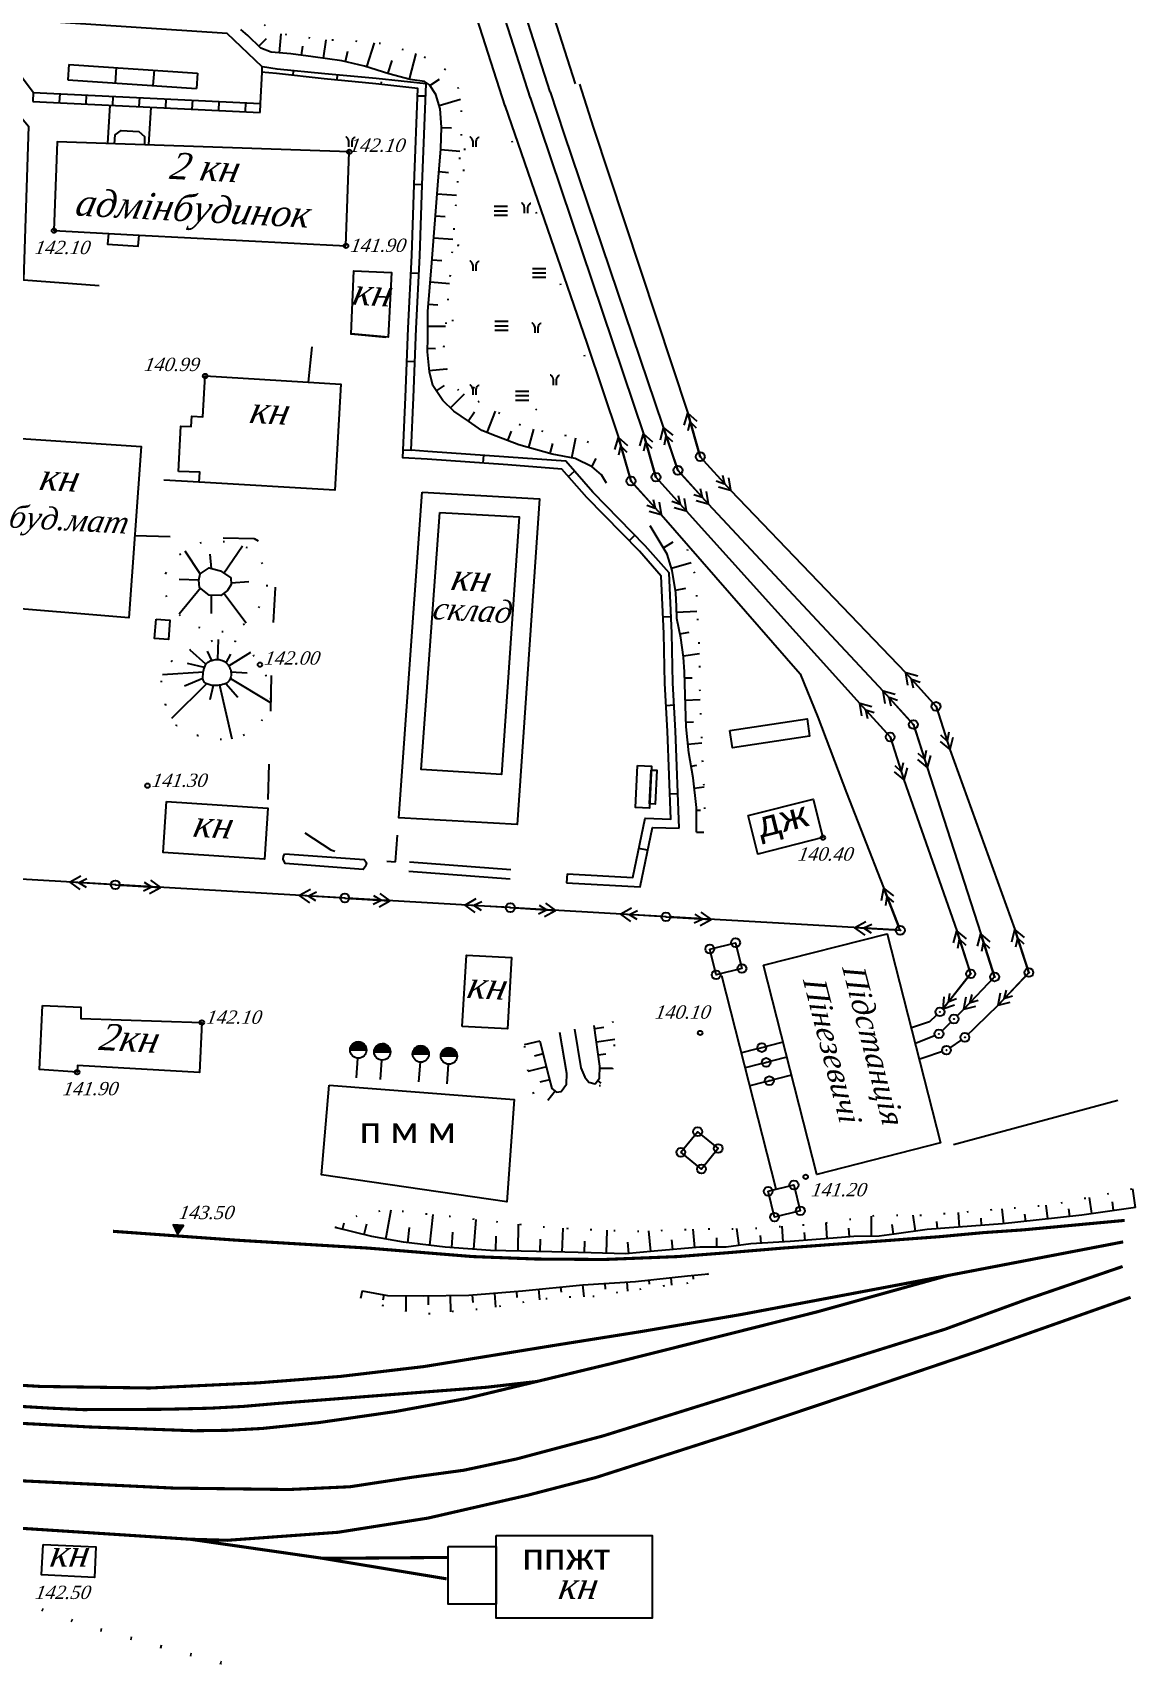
# Model space of a CAD drawing. Header units: millimetres. Extents: x 1400 to 7029, y -1119 to 1612.
# Drawn here: x 3391.1 to 3465.8, y 1225.9 to 1335.9 of the extents above; entities that cross this region are included whole.
import ezdxf

# ---------------------------------------------------------------- set-up
doc = ezdxf.new("R2010")
doc.units = ezdxf.units.MM
doc.set_wipeout_variables(frame=1)
for name, pattern in [('ACAD_ISO03W100', [30, 12, -18]), ('ADOT', [10, 0, -10]), ('KONTUR', [1.5, 0, -1.5])]:
    doc.linetypes.add(name, pattern=pattern)
doc.layers.add('01_Завод', color=7, linetype='Continuous')
doc.layers.add('01_Північ', color=7, linetype='Continuous')
doc.styles.add('Legend', font='calibri.ttf')
doc.styles.add('universw', font='timesi.ttf', dxfattribs={"oblique": 10})

# ---------------------------------------------------------------- blocks, each defined once
blk = doc.blocks.new('108')
at = {"color": 0, "linetype": 'Continuous', "lineweight": 0}
blk.add_wipeout([(0.51, -0.12), (0.52, -0.06), (0.52, -0.01), (0.52, 0.05), (0.51, 0.1), (0.5, 0.15), (0.48, 0.2), (0.45, 0.25), (0.42, 0.3), (0.39, 0.34), (0.35, 0.38), (0.31, 0.42), (0.26, 0.45), (0.22, 0.47), (0.17, 0.49), (0.11, 0.51), (0.06, 0.52), (0.01, 0.52), (-0.05, 0.52), (-0.1, 0.51), (-0.15, 0.5), (-0.21, 0.48), (-0.25, 0.45), (-0.3, 0.42), (-0.34, 0.39), (-0.38, 0.35), (-0.42, 0.31), (-0.45, 0.26), (-0.47, 0.22), (-0.49, 0.17), (-0.51, 0.11), (-0.52, 0.06), (-0.52, 0.01), (-0.52, -0.05), (-0.51, -0.1), (-0.5, -0.15), (-0.48, -0.21), (-0.45, -0.25), (-0.42, -0.3), (-0.39, -0.34), (-0.35, -0.38), (-0.31, -0.42), (-0.27, -0.45), (-0.22, -0.47), (-0.17, -0.49), (-0.12, -0.51), (-0.06, -0.52), (-0.01, -0.52), (0.05, -0.52), (0.1, -0.51), (0.15, -0.5), (0.2, -0.48), (0.25, -0.45), (0.3, -0.42), (0.34, -0.39), (0.38, -0.35), (0.42, -0.31), (0.45, -0.27), (0.47, -0.22), (0.49, -0.17)], dxfattribs=at)
at = {"linetype": 'Continuous'}
h = blk.add_hatch(color=0, dxfattribs=at)
edge = h.paths.add_edge_path()
edge.add_arc((0, 0), 0.0196, 0, 360)
at = {"color": 0, "linetype": 'Continuous'}
for radius in [0.5, 0.0196]:
    blk.add_circle((0, 0), radius, dxfattribs=at)
blk = doc.blocks.new('115_3')
at = {"color": 0, "linetype": 'Continuous'}
for p, q in [((0, 0), (5.1, 0)), ((3.22, 0.49), (4.1, 0)), ((3.22, -0.49), (4.1, 0)), ((3.91, 0.76), (5.1, 0)), ((3.91, -0.76), (5.1, 0))]:
    blk.add_line(p, q, dxfattribs=at)
blk = doc.blocks.new('403')
at = {"color": 0, "linetype": 'Continuous'}
for p, q in [((-0.45, 1.11), (-0.52, 1.11)), ((-0.38, 1.02), (-0.45, 1.11)), ((-0.31, 0.94), (-0.38, 1.02)), ((-0.21, 0.81), (-0.31, 0.94)), ((-0.17, 0.59), (-0.21, 0.81)), ((-0.17, 0), (-0.17, 0.59)), ((0.17, 0.59), (0.21, 0.81)), ((0.17, 0), (0.17, 0.59)), ((0.21, 0.81), (0.31, 0.94)), ((0.31, 0.94), (0.38, 1.02)), ((0.38, 1.02), (0.45, 1.11)), ((0.45, 1.11), (0.52, 1.11))]:
    blk.add_line(p, q, dxfattribs=at)

msp = doc.modelspace()

# ---------------------------------------------------------------- hatches: boundary and pattern name
at = {"layer": '01_Завод', "linetype": 'Continuous'}
h = msp.add_hatch(color=250, dxfattribs=at)
h.dxf.hatch_style = 1
h.set_gradient(color1=(51, 51, 51), color2=(51, 51, 51), tint=1)
edge = h.paths.add_edge_path()
edge.add_line((3412.5887, 1266.9298), (3413.687, 1266.9413))
edge.add_arc((3413.1378, 1266.9373), 0.5492, 0.420287, 180.785195)
h = msp.add_hatch(color=250, dxfattribs=at)
h.dxf.hatch_style = 1
h.set_gradient(color1=(51, 51, 51), color2=(51, 51, 51), tint=1)
edge = h.paths.add_edge_path()
edge.add_line((3414.2089, 1266.8077), (3415.3072, 1266.8192))
edge.add_arc((3414.758, 1266.8152), 0.5492, 0.420287, 180.785195)
h = msp.add_hatch(color=250, dxfattribs=at)
h.dxf.hatch_style = 1
h.set_gradient(color1=(51, 51, 51), color2=(51, 51, 51), tint=1)
edge = h.paths.add_edge_path()
edge.add_line((3416.8201, 1266.6627), (3417.9184, 1266.6742))
edge.add_arc((3417.3692, 1266.6702), 0.5492, 0.420287, 180.785195)
h = msp.add_hatch(color=250, dxfattribs=at)
h.dxf.hatch_style = 1
h.set_gradient(color1=(51, 51, 51), color2=(51, 51, 51), tint=1)
edge = h.paths.add_edge_path()
edge.add_line((3418.7267, 1266.5281), (3419.8249, 1266.5396))
edge.add_arc((3419.2758, 1266.5356), 0.5492, 0.420287, 180.785195)
h = msp.add_hatch(color=250, dxfattribs=at)
h.dxf.hatch_style = 1
h.set_gradient(color1=(51, 51, 51), color2=(51, 51, 51), tint=1, name='INVCURVED')
h.paths.add_polyline_path([(3400.8994, 1254.4543), (3401.2896, 1255.0386), (3400.5884, 1255.0844)])

# ---------------------------------------------------------------- linework, layer by layer
at = {"layer": '01_Завод', "color": 250, "linetype": 'Continuous'}
for p, q in [((3406.4108, 1334.9345), (3406.9162, 1335.4575)), ((3407.8068, 1334.4913), (3407.9111, 1335.7809)), ((3409.2975, 1334.33), (3409.3825, 1334.9496)), ((3410.7836, 1334.1262), (3410.9542, 1335.3698)), ((3413.7189, 1333.5299), (3414.2404, 1335.1731)), ((3412.2648, 1333.8969), (3412.4396, 1334.6108)), ((3415.1487, 1333.0762), (3415.4304, 1333.964)), ((3416.601, 1332.7015), (3417.0482, 1334.449)), ((3408.7218, 1332.9598), (3408.7554, 1333.2792)), ((3411.7057, 1332.6497), (3411.7397, 1332.9876)), ((3417.9956, 1332.269), (3418.6451, 1332.7059)), ((3391.116, 1331.8002), (3391.087, 1331.2009)), ((3392.9139, 1331.7132), (3392.8849, 1331.1139)), ((3394.7118, 1331.6262), (3394.6828, 1331.0269)), ((3396.5097, 1331.5392), (3396.4807, 1330.9399)), ((3414.6904, 1332.3469), (3414.7099, 1332.5302)), ((3417.1604, 1331.5848), (3417.7001, 1331.5644)), ((3398.3076, 1331.4522), (3398.2786, 1330.8529)), ((3400.1055, 1331.3652), (3400.0765, 1330.7659)), ((3401.9034, 1331.2782), (3401.8744, 1330.6789)), ((3403.7013, 1331.1912), (3403.6723, 1330.5919)), ((3405.4991, 1331.1042), (3405.4701, 1330.5049)), ((3418.616, 1330.923), (3420.0602, 1331.3422)), ((3418.7853, 1329.437), (3419.4479, 1329.4099)), ((3418.7222, 1327.9383), (3420.0276, 1327.8367)), ((3418.6057, 1326.4429), (3419.2553, 1326.3923)), ((3416.9339, 1325.5891), (3417.4735, 1325.5687)), ((3418.4892, 1324.9474), (3419.7856, 1324.8464)), ((3418.3728, 1323.4519), (3419.0211, 1323.4014)), ((3418.2563, 1321.9564), (3419.5531, 1321.8554)), ((3416.7114, 1319.5933), (3417.2508, 1319.5665)), ((3418.1398, 1320.461), (3418.7883, 1320.4105)), ((3418.0193, 1318.9658), (3419.3061, 1318.8616)), ((3417.8982, 1317.4707), (3418.5344, 1317.4192)), ((3417.8497, 1315.9724), (3419.043, 1315.9633)), ((3417.8382, 1314.4724), (3418.3726, 1314.4684)), ((3416.432, 1313.5999), (3416.9715, 1313.5776)), ((3417.9479, 1312.9774), (3419.1161, 1313.0807)), ((3418.4321, 1311.5807), (3418.9845, 1311.9545)), ((3419.3832, 1310.4302), (3420.3293, 1311.3898)), ((3420.5869, 1309.5421), (3421.0081, 1310.1615)), ((3421.8666, 1308.7728), (3422.442, 1310.2204)), ((3423.2643, 1308.2284), (3423.5073, 1308.8624)), ((3424.6848, 1307.7513), (3425.0347, 1308.9848)), ((3416.1846, 1307.605), (3416.7241, 1307.5827)), ((3426.1279, 1307.3419), (3426.3208, 1308.0221)), ((3427.5971, 1307.0418), (3427.8644, 1308.4052)), ((3421.6076, 1306.6865), (3421.6452, 1307.2252)), ((3428.9661, 1306.4444), (3429.2426, 1307.0162)), ((3427.3674, 1305.7955), (3427.773, 1306.152)), ((3402.431, 1299.1979), (3401.4128, 1300.7379)), ((3404.0335, 1299.2402), (3405.2948, 1301.0828)), ((3431.4829, 1301.4319), (3431.8696, 1301.8088)), ((3433.8016, 1300.9579), (3434.4708, 1301.3574)), ((3403.2034, 1299.5593), (3403.1097, 1300.5282)), ((3434.3438, 1299.57), (3435.6792, 1299.9717)), ((3402.3273, 1298.7742), (3401.0056, 1298.8001)), ((3404.5222, 1298.5844), (3405.7265, 1298.6828)), ((3402.4542, 1298.217), (3400.9964, 1296.4512)), ((3403.1822, 1297.7366), (3403.1676, 1296.5097)), ((3404.0309, 1297.883), (3405.5397, 1295.8699)), ((3434.6143, 1298.0958), (3435.3218, 1298.2156)), ((3434.7023, 1296.5997), (3436.0804, 1296.6588)), ((3433.7831, 1296.2753), (3434.3226, 1296.3003)), ((3434.9288, 1295.1206), (3435.5414, 1295.2433)), ((3403.6146, 1293.3888), (3403.6655, 1294.736)), ((3402.8066, 1293.0676), (3401.7563, 1294.0294)), ((3404.3697, 1292.9632), (3405.8667, 1293.8876)), ((3435.1599, 1293.6388), (3436.2485, 1293.7982)), ((3402.6444, 1292.5392), (3399.8825, 1292.3595)), ((3404.4724, 1292.0973), (3407.1461, 1290.5123)), ((3435.2381, 1292.1413), (3435.7435, 1292.1588)), ((3402.8657, 1291.7495), (3400.4797, 1289.386)), ((3403.7463, 1291.6475), (3404.5795, 1288.0174)), ((3433.9901, 1290.2795), (3434.5293, 1290.3093)), ((3435.2899, 1290.6422), (3436.2878, 1290.6767)), ((3435.3418, 1289.1431), (3435.8449, 1289.1605)), ((3435.4709, 1287.6492), (3436.4013, 1287.7423)), ((3435.6818, 1286.165), (3436.0659, 1286.23)), ((3434.2422, 1284.285), (3434.7819, 1284.3048)), ((3435.8942, 1284.6806), (3436.5678, 1284.7571)), ((3436.0424, 1283.189), (3436.3184, 1283.1892)), ((3436.0432, 1281.689), (3436.5479, 1281.6893)), ((3432.7394, 1280.4819), (3432.1476, 1280.5834)), ((3427.2766, 1278.8653), (3427.2448, 1278.2661)), ((3429.1544, 1268.3901), (3429.7788, 1268.4747)), ((3425.4454, 1267.5447), (3424.3843, 1267.282)), ((3425.6617, 1266.6711), (3425.082, 1266.5276)), ((3429.2752, 1267.4982), (3430.508, 1267.6652)), ((3429.3959, 1266.6064), (3429.9142, 1266.6766)), ((3425.878, 1265.7975), (3424.6204, 1265.4861)), ((3429.4961, 1265.7133), (3430.3468, 1265.7028)), ((3426.0943, 1264.9239), (3425.4289, 1264.7591)), ((3429.3576, 1264.8594), (3429.5601, 1264.6951)), ((3426.4706, 1264.1567), (3425.9879, 1263.5073)), ((3462.8157, 1255.8516), (3462.6593, 1256.9572)), ((3465.7861, 1256.2719), (3465.6074, 1257.5352)), ((3415.0072, 1254.1329), (3415.3666, 1256.1039)), ((3417.9756, 1253.7092), (3418.2178, 1255.7918)), ((3447.9028, 1254.3171), (3447.8932, 1255.6911)), ((3450.8774, 1254.6753), (3450.721, 1255.7606)), ((3453.8637, 1254.9449), (3453.7933, 1255.9384)), ((3456.8559, 1255.1602), (3456.7411, 1256.1778)), ((3458.3465, 1255.3284), (3458.2917, 1255.8138)), ((3459.837, 1255.4965), (3459.7327, 1256.4207)), ((3461.3275, 1255.6647), (3461.2706, 1256.1693)), ((3464.3009, 1256.0617), (3464.2171, 1256.654)), ((3412.079, 1254.7805), (3412.1868, 1255.2298)), ((3413.5376, 1254.4304), (3413.7155, 1255.1717)), ((3416.4857, 1253.8825), (3416.6062, 1254.9187)), ((3419.4672, 1253.5526), (3419.5488, 1254.5941)), ((3420.9626, 1253.4354), (3421.1217, 1255.4655)), ((3423.9589, 1253.3136), (3423.992, 1255.1381)), ((3426.9582, 1253.2516), (3427.0049, 1254.8753)), ((3429.957, 1253.1653), (3430.0018, 1254.7239)), ((3432.9494, 1253.284), (3432.8218, 1254.6863)), ((3435.937, 1253.5558), (3435.8236, 1254.8028)), ((3438.9282, 1253.701), (3438.7791, 1254.8364)), ((3441.9176, 1253.9337), (3441.8553, 1254.9952)), ((3443.4135, 1254.0438), (3443.3711, 1254.5711)), ((3444.9087, 1254.1639), (3444.8221, 1255.2406)), ((3446.4038, 1254.2841), (3446.3566, 1254.8714)), ((3449.3927, 1254.4614), (3449.2991, 1255.111)), ((3452.3675, 1254.8389), (3452.3328, 1255.3279)), ((3455.36, 1255.051), (3455.3242, 1255.5554)), ((3422.4591, 1253.3408), (3422.477, 1254.3248)), ((3425.4586, 1253.2864), (3425.474, 1254.1339)), ((3428.4576, 1253.2084), (3428.4803, 1253.9969)), ((3431.4556, 1253.1481), (3431.3863, 1253.909)), ((3434.4432, 1253.4199), (3434.383, 1254.0822)), ((3437.4357, 1253.5858), (3437.4357, 1254.2056)), ((3440.4202, 1253.8458), (3440.3895, 1254.3681)), ((3432.8182, 1251.3475), (3432.8471, 1251.0805)), ((3434.3095, 1251.509), (3434.3635, 1251.0101)), ((3435.8008, 1251.6704), (3435.8276, 1251.4227)), ((3413.3908, 1250.6122), (3413.2985, 1250.0984)), ((3414.8671, 1250.3469), (3414.8034, 1249.9924)), ((3416.3631, 1250.2919), (3416.3548, 1249.2523)), ((3417.863, 1250.2866), (3417.8709, 1249.6722)), ((3419.3629, 1250.3059), (3419.3772, 1249.1941)), ((3420.862, 1250.3412), (3420.9029, 1249.8422)), ((3422.357, 1250.4639), (3422.4347, 1249.5161)), ((3423.852, 1250.5865), (3423.8851, 1250.1829)), ((3425.3453, 1250.7274), (3425.4155, 1250.0201)), ((3426.838, 1250.8755), (3426.8724, 1250.5281)), ((3428.3306, 1251.0236), (3428.4099, 1250.225)), ((3429.8276, 1251.1184), (3429.851, 1250.7469)), ((3431.3247, 1251.2124), (3431.363, 1250.6029))]:
    msp.add_line(p, q, dxfattribs=at)
at = {"layer": '01_Завод', "color": 250, "linetype": 'Continuous', "flags": 128}
for points in [[(3406.489, 1330.4556), (3406.518, 1331.0549), (3406.6208, 1333.1795), (3406.638, 1333.5354), (3404.25, 1335.7879), (3391.2615, 1336.6532), (3389.1469, 1337.8038), (3384.3841, 1342.4175), (3383.6652, 1343.3486), (3378.7308, 1347.2649), (3377.9466, 1349.5115)], [(3391.116, 1331.8002), (3384.0187, 1341.301), (3382.8144, 1341.5233), (3382.2438, 1340.429), (3384.1407, 1335.8206), (3386.2536, 1334.9267), (3390.804, 1329.5283), (3390.4511, 1319.118), (3395.5918, 1318.7278)], [(3429.9425, 1305.3381), (3429.6236, 1305.8995), (3428.9759, 1306.4397), (3427.8219, 1306.9977), (3426.2658, 1307.3028), (3424.0099, 1307.9427), (3422.4761, 1308.5305), (3421.5097, 1308.9147), (3420.6031, 1309.5311), (3419.6106, 1310.206), (3418.8647, 1310.9415), (3418.1873, 1311.9425), (3417.9561, 1312.8848), (3417.8364, 1314.2371), (3417.8436, 1315.1773), (3417.8572, 1316.965), (3418.1245, 1320.2645), (3418.5344, 1325.5268), (3418.7261, 1327.9882), (3418.786, 1329.4528), (3418.6851, 1330.6848), (3418.3995, 1331.6686), (3417.9599, 1332.3222), (3417.6233, 1332.5394), (3416.6618, 1332.6859), (3415.1982, 1333.0604), (3413.5673, 1333.578), (3412.0214, 1333.9565), (3410.082, 1334.2224), (3408.5727, 1334.4294), (3407.2289, 1334.5381), (3406.54, 1334.8096), (3405.6571, 1335.6629), (3405.1742, 1336.0744)], [(3393.5279, 1333.7092), (3393.4569, 1332.6616)], [(3393.5279, 1333.7092), (3397.8924, 1333.4135), (3402.257, 1333.1178)], [(3393.4569, 1332.6616), (3402.186, 1332.0702)], [(3396.7441, 1333.4913), (3396.6731, 1332.4437)], [(3399.3025, 1333.318), (3399.2316, 1332.2704)], [(3402.257, 1333.1178), (3402.186, 1332.0702)], [(3427.2766, 1278.8653), (3431.7398, 1278.6281), (3432.5759, 1282.6369), (3434.3047, 1282.5804), (3434.0863, 1288.5397), (3433.9083, 1291.7584), (3433.8355, 1295.1488), (3433.6545, 1299.0431), (3432.1774, 1300.7194), (3428.6298, 1304.3588), (3426.9291, 1306.2944), (3423.2754, 1306.5702), (3417.8096, 1306.9515), (3416.1622, 1307.0639), (3416.3313, 1311.1608), (3416.5245, 1315.8417), (3416.7698, 1320.764), (3416.9329, 1325.5625), (3417.1792, 1332.0815), (3414.3178, 1332.3866), (3410.834, 1332.7375), (3407.5965, 1333.0782), (3406.5594, 1333.1859)], [(3434.8678, 1281.9617), (3434.8678, 1281.9617), (3434.6258, 1288.5645), (3434.448, 1291.7792), (3434.3752, 1295.1671), (3434.1851, 1299.2577), (3432.5735, 1301.0866), (3429.0262, 1304.7258), (3427.1893, 1306.8163), (3423.3145, 1307.1088), (3417.8468, 1307.4902), (3416.7234, 1307.5668), (3416.8709, 1311.1385), (3417.064, 1315.8171), (3417.3093, 1320.7414), (3417.4725, 1325.5432), (3417.7314, 1332.3944), (3414.3544, 1332.7535), (3410.8621, 1333.0662), (3407.648, 1333.3912), (3406.6578, 1333.5326)], [(3391.116, 1331.8002), (3406.518, 1331.0549)], [(3391.087, 1331.2009), (3406.489, 1330.4556)], [(3396.3001, 1330.9487), (3396.1409, 1328.3415)], [(3399.0784, 1330.8142), (3398.9215, 1328.2464)], [(3412.3058, 1321.416), (3412.5315, 1327.781), (3392.7478, 1328.4575), (3392.5221, 1322.4434), (3396.2183, 1322.2572), (3396.1535, 1321.5227), (3398.2394, 1321.3823), (3398.3042, 1322.1384), (3412.3058, 1321.416)], [(3396.6211, 1328.3251), (3396.678, 1328.9402), (3397.0775, 1329.2203), (3398.2827, 1329.1573), (3398.6611, 1328.8142), (3398.6546, 1328.2555)], [(3422.3477, 1324.0914), (3423.2477, 1324.0914)], [(3422.3477, 1323.7914), (3423.2477, 1323.7914)], [(3422.3477, 1323.4914), (3423.2477, 1323.4914)], [(3396.2183, 1322.2572), (3398.3042, 1322.1384)], [(3412.655, 1315.462), (3412.8341, 1319.7116), (3415.3854, 1319.5997), (3415.1616, 1315.216), (3412.655, 1315.462)], [(3424.9348, 1319.8856), (3425.8348, 1319.8856)], [(3424.9348, 1319.5856), (3425.8348, 1319.5856)], [(3424.9348, 1319.2856), (3425.8348, 1319.2856)], [(3422.3822, 1316.3004), (3423.2822, 1316.3004)], [(3422.3822, 1316.0004), (3423.2822, 1316.0004)], [(3422.3822, 1315.7004), (3423.2822, 1315.7004)], [(3400.962, 1306.1378), (3401.126, 1309.1873), (3401.8151, 1309.1709), (3401.8627, 1309.8732), (3402.6108, 1309.841), (3402.7634, 1312.597), (3411.9476, 1312.0519), (3411.5499, 1304.87), (3402.361, 1305.4093), (3402.4037, 1306.0906), (3400.962, 1306.1378)], [(3423.7955, 1311.5685), (3424.6955, 1311.5685)], [(3423.7955, 1311.2685), (3424.6955, 1311.2685)], [(3423.7955, 1310.9685), (3424.6955, 1310.9685)], [(3388.9361, 1308.4567), (3398.4317, 1307.83), (3397.5956, 1296.2215), (3388.0579, 1296.9955), (3388.9361, 1308.4567)], [(3418.6672, 1303.3581), (3424.0347, 1303.063), (3422.839, 1285.5933), (3417.4067, 1285.93), (3418.6672, 1303.3581)], [(3436.0432, 1281.689), (3436.0422, 1283.3767), (3435.8151, 1285.3774), (3435.5292, 1287.067), (3435.3525, 1288.8323), (3435.2785, 1290.9732), (3435.2241, 1292.5462), (3435.1728, 1293.5503), (3434.9813, 1294.8584), (3434.7212, 1296.158), (3434.6863, 1296.973), (3434.6462, 1297.9078), (3434.3914, 1299.4116), (3434.053, 1300.5368), (3432.9071, 1302.4561)], [(3402.431, 1299.1979), (3403.0434, 1299.6028), (3403.8066, 1299.3956), (3404.4943, 1298.9248), (3404.532, 1298.4634), (3404.2776, 1298.068), (3403.8254, 1297.729), (3403.034, 1297.7384), (3402.3839, 1298.2751), (3402.3273, 1298.7742), (3402.431, 1299.1979)], [(3402.7132, 1292.8382), (3401.5595, 1293.1167)], [(3403.2075, 1293.3346), (3402.9197, 1293.9626)], [(3404.1947, 1293.1628), (3404.4994, 1293.7531)], [(3402.612, 1292.1059), (3401.3604, 1291.5765)], [(3404.514, 1292.5483), (3405.6027, 1292.481)], [(3403.3009, 1291.6327), (3403.0803, 1290.6635)], [(3404.1739, 1291.7716), (3404.9871, 1290.8508)], [(3427.2448, 1278.2661), (3432.222, 1278.0017), (3433.0603, 1282.0207), (3434.8678, 1281.9617)], [(3408.1544, 1280.2359), (3413.528, 1279.835), (3413.6972, 1279.6148), (3413.6483, 1279.4191), (3413.4688, 1279.1746), (3408.1747, 1279.574), (3408.0442, 1279.8675), (3408.0768, 1280.0795), (3408.1544, 1280.2359)], [(3416.5659, 1279.0493), (3423.4308, 1278.5417)], [(3416.6124, 1279.6776), (3423.4773, 1279.17)], [(3420.1712, 1268.5372), (3420.4604, 1273.3723), (3423.5251, 1273.1989), (3423.236, 1268.3831), (3420.1712, 1268.5372)], [(3391.7417, 1269.9532), (3394.3338, 1269.8336), (3394.3338, 1269.0631), (3402.5409, 1268.8004), (3402.3895, 1265.423), (3394.1078, 1265.888), (3394.0945, 1265.4363), (3391.5556, 1265.609), (3391.7417, 1269.9532)], [(3425.4454, 1267.5447), (3425.7988, 1266.1175), (3426.0501, 1265.1024), (3426.2421, 1264.3265), (3426.5643, 1264.0871), (3426.8882, 1264.1312), (3427.2416, 1264.6315), (3427.2563, 1265.3377), (3426.7852, 1268.1186)], [(3427.7863, 1268.354), (3428.2133, 1265.7203), (3428.493, 1265.0876), (3428.7658, 1264.7619), (3429.1782, 1264.6383), (3429.4875, 1265.0195), (3429.4978, 1265.854), (3429.1267, 1268.5947)], [(3413.0943, 1266.3801), (3412.9898, 1265.0512)], [(3414.7145, 1266.258), (3414.61, 1264.929)], [(3417.3257, 1266.113), (3417.2212, 1264.7841)], [(3419.2323, 1265.9784), (3419.1278, 1264.6494)], [(3411.1721, 1264.5602), (3423.6968, 1263.5894), (3423.2008, 1256.6493), (3410.6554, 1258.4876), (3411.1721, 1264.5602)], [(3453.4511, 1260.5296), (3464.5837, 1263.529)], [(3465.7861, 1256.2719), (3462.1541, 1255.7579), (3459.0519, 1255.408), (3456.7799, 1255.1516), (3451.6695, 1254.7894), (3449.4313, 1254.4669), (3448.4163, 1254.3207), (3446.7109, 1254.3087), (3444.7423, 1254.1506), (3442.3861, 1253.9612), (3439.717, 1253.8045), (3438.0509, 1253.5858), (3436.2658, 1253.5858), (3433.1759, 1253.3046), (3431.2392, 1253.1284), (3428.9048, 1253.1956), (3426.2405, 1253.2722), (3422.0834, 1253.3476), (3419.023, 1253.5874), (3416.1951, 1253.9163), (3414.0496, 1254.3075), (3411.5699, 1254.9027)], [(3413.3908, 1250.6122), (3415.1179, 1250.3019), (3417.5437, 1250.2825), (3420.6307, 1250.3222), (3424.2726, 1250.621), (3428.3495, 1251.0255), (3431.9105, 1251.2492), (3435.4339, 1251.6307), (3436.8564, 1251.7847)]]:
    msp.add_lwpolyline(points, dxfattribs=at)
at = {"layer": '01_Завод', "color": 250, "linetype": 'ACAD_ISO03W100', "ltscale": 0.2, "flags": 128}
for points in [[(3409.771, 1312.1811), (3410.1182, 1315.6591), (3412.655, 1315.462), (3415.1616, 1315.216), (3416.4933, 1315.0853)], [(3402.361, 1305.4093), (3398.2746, 1305.6492)], [(3397.9963, 1301.784), (3406.0932, 1301.5924), (3406.7344, 1301.1808), (3407.3359, 1300.4029), (3407.5835, 1299.678), (3407.5128, 1298.2459), (3407.2851, 1294.5072), (3407.1755, 1289.4136), (3407.0016, 1283.3202), (3411.2727, 1280.4981), (3413.528, 1279.835), (3415.661, 1279.6758), (3415.8766, 1282.6578)]]:
    msp.add_lwpolyline(points, dxfattribs=at)
at = {"layer": '01_Завод', "color": 250, "linetype": 'Continuous', "flags": 128}
for points in [[(3417.4721, 1304.7157), (3425.4109, 1304.2793), (3423.9002, 1282.2062), (3415.8766, 1282.6578)], [(3400.8994, 1254.4543), (3401.2896, 1255.0386), (3400.5884, 1255.0844)]]:
    msp.add_lwpolyline(points, close=True, dxfattribs=at)
at = {"layer": '01_Завод', "color": 250, "linetype": 'KONTUR', "flags": 128}
for points in [[(3400.0944, 1299.2167), (3400.9046, 1300.422), (3402.1012, 1301.1658), (3402.8644, 1301.4577), (3404.4661, 1301.3636), (3406.1337, 1300.7986), (3406.9158, 1299.3579), (3406.9534, 1297.9173), (3406.0018, 1296.1942), (3404.6734, 1295.262), (3403.2412, 1295.2526), (3401.7809, 1295.7516), (3400.556, 1296.8439), (3399.953, 1298.0962), (3400.0944, 1299.2167)], [(3435.4098, 1300.8636), (3436.013, 1298.8662), (3436.085, 1296.509), (3436.2489, 1293.7905), (3436.2489, 1291.6446), (3436.3397, 1289.3846), (3436.3786, 1288.4168), (3436.4316, 1286.8429), (3436.4864, 1285.2155), (3436.6319, 1284.3958), (3436.5874, 1282.9609)], [(3430.3638, 1268.8935), (3430.5082, 1267.6674), (3430.3947, 1266.2868), (3430.3387, 1265.6046), (3430.1576, 1264.8546), (3429.7556, 1264.5249), (3429.1429, 1264.5003)], [(3424.3946, 1267.2037), (3424.5802, 1265.7922), (3424.7246, 1264.6938), (3425.0132, 1263.9582), (3425.6111, 1263.5564), (3426.3225, 1263.4637)], [(3411.5699, 1254.9027), (3413.2705, 1255.8042), (3415.1338, 1256.1294), (3419.3189, 1255.6712), (3425.1709, 1255.0036), (3427.9903, 1254.8065), (3431.844, 1254.6483), (3436.1285, 1254.8146), (3439.6971, 1254.844), (3444.3331, 1255.1689), (3448.3668, 1255.7606), (3451.6043, 1255.7606), (3456.8998, 1256.1907), (3460.0568, 1256.447), (3463.4237, 1257.1071), (3465.7678, 1257.5666)], [(3436.8564, 1251.7847), (3436.1198, 1251.2044), (3434.0035, 1250.9703), (3431.5827, 1250.6335), (3430.2358, 1250.4461), (3429.228, 1250.2492), (3427.6576, 1250.2029), (3426.5204, 1250.1693), (3424.8258, 1249.9404), (3422.0586, 1249.4493), (3419.5674, 1249.2122), (3417.9135, 1249.0548), (3416.9149, 1249.1455), (3415.343, 1249.4452), (3414.0814, 1249.8482), (3413.345, 1250.0835)]]:
    msp.add_lwpolyline(points, dxfattribs=at)
at = {"layer": '01_Завод', "color": 250, "linetype": 'Continuous'}
for points in [[(3399.4514, 1296.124), (3400.3831, 1296.0447), (3400.2724, 1294.7439), (3399.3407, 1294.8232)], [(3438.3123, 1288.5759), (3443.5331, 1289.3756), (3443.7119, 1288.2085), (3438.4911, 1287.4088)], [(3432.054, 1286.211), (3432.9906, 1286.1674), (3432.8585, 1283.3243), (3431.9218, 1283.3679)], [(3432.9783, 1285.9013), (3433.353, 1285.8839), (3433.2462, 1283.5859), (3432.8715, 1283.6033)], [(3400.1401, 1283.7698), (3407.0016, 1283.3202), (3406.7748, 1279.8601), (3399.9134, 1280.3098)], [(3439.5433, 1282.8214), (3443.9525, 1283.9337), (3444.6113, 1281.3221), (3440.2021, 1280.2098)], [(3436.9467, 1273.7777), (3438.6948, 1274.2069), (3439.124, 1272.4588), (3437.3759, 1272.0297)], [(3434.9875, 1260.0098), (3436.1239, 1261.4057), (3437.5198, 1260.2692), (3436.3834, 1258.8733)], [(3440.9033, 1257.3648), (3442.6514, 1257.794), (3443.0805, 1256.0459), (3441.3325, 1255.6167)], [(3422.4773, 1234.0479), (3433.0505, 1234.0479), (3433.0505, 1228.4599), (3422.4773, 1228.4599)], [(3391.7841, 1233.4389), (3395.3611, 1233.2726), (3395.2654, 1231.2142), (3391.6884, 1231.3805)], [(3419.22, 1233.2993), (3422.4773, 1233.2993), (3422.4773, 1229.3999), (3419.22, 1229.3999)]]:
    msp.add_lwpolyline(points, close=True, dxfattribs=at)
at = {"layer": '01_Завод', "color": 250, "linetype": 'KONTUR', "flags": 128}
msp.add_lwpolyline([(3401.7177, 1294.0164, -0.03458959), (3402.3315, 1294.375, -0.05044265), (3402.7885, 1294.5463, -0.01935327), (3403.5683, 1294.7201, -0.0370114), (3403.9841, 1294.7645, -0.06042995), (3404.5054, 1294.7184, -0.05894866), (3405.0134, 1294.5463, -0.07677456), (3405.6298, 1294.1267, -0.05765964), (3406.2713, 1293.3722, -0.01861469), (3406.6197, 1292.8069, -0.02383068), (3406.8535, 1292.3436, -0.03797749), (3407.0543, 1291.783, -0.03615643), (3407.1758, 1291.1695, -0.0844374), (3407.1461, 1290.5123, -0.06301998), (3406.8535, 1289.6838, -0.05369339), (3406.4814, 1289.1065, -0.05757083), (3406.0239, 1288.6577, -0.06097499), (3405.2952, 1288.2218, -0.06964377), (3404.5795, 1288.0174, -0.03260002), (3403.8528, 1287.9636, -0.039435), (3403.2516, 1288.0058, -0.02554928), (3402.6673, 1288.1242, -0.01993144), (3401.9354, 1288.3434, -0.04383181), (3401.1708, 1288.6833, -0.07120461), (3400.7589, 1288.9953, -0.08016903), (3400.4797, 1289.386, -0.03650852), (3400.0833, 1290.3573, -0.02672586), (3399.8722, 1291.1473, -0.04040618), (3399.8037, 1291.6844, -0.08131572), (3399.8825, 1292.3595, -0.09069698), (3400.1532, 1292.9067, -0.04897954), (3400.455, 1293.2384, -0.03129336), (3401.0035, 1293.675, -0.04093683), (3401.2905, 1293.8423, -0.02945912), (3401.7177, 1294.0164)], format="xyb", dxfattribs=at)
at = {"layer": '01_Завод', "color": 250, "linetype": 'Continuous', "flags": 128}
msp.add_lwpolyline([(3402.8066, 1293.0676, -0.06048604), (3403.0121, 1293.2437, -0.07610526), (3403.2075, 1293.3346, -0.0652542), (3403.5597, 1293.3892, -0.0806684), (3403.8459, 1293.3495, -0.09661205), (3404.1947, 1293.1628, -0.11016144), (3404.41, 1292.8895, -0.03809676), (3404.4724, 1292.7296, -0.03512352), (3404.514, 1292.5483, -0.08840232), (3404.5069, 1292.214, -0.10501083), (3404.3952, 1291.9547, -0.13245191), (3404.1739, 1291.7716, -0.07853459), (3403.7123, 1291.6432, -0.04458961), (3403.3009, 1291.6327, -0.06302772), (3403.0145, 1291.6877, -0.06816379), (3402.7644, 1291.8089, -0.12150419), (3402.6581, 1291.9251, -0.1255114), (3402.612, 1292.1059, -0.04456827), (3402.6581, 1292.6224, -0.03596006), (3402.7132, 1292.8382, -0.03231759), (3402.8066, 1293.0676)], format="xyb", dxfattribs=at)
at = {"layer": '01_Завод', "color": 250, "linetype": 'Continuous'}
msp.add_lwpolyline([(3441.447, 1257.5022), (3437.7616, 1271.9512)], dxfattribs=at)
at = {"layer": '01_Завод', "color": 250, "linetype": 'Continuous', "flags": 128}
for points in [[(3412.5887, 1266.9298), (3413.687, 1266.9413, 1.0031895)], [(3414.2089, 1266.8077), (3415.3072, 1266.8192, 1.0031895)], [(3416.8201, 1266.6627), (3417.9184, 1266.6742, 1.0031895)], [(3418.7267, 1266.5281), (3419.8249, 1266.5396, 1.0031895)]]:
    msp.add_lwpolyline(points, format="xyb", close=True, dxfattribs=at)
at = {"layer": '01_Завод', "color": 250, "const_width": 0.21, "flags": 128}
for points in [[(3396.523, 1254.6555), (3404.7952, 1254.0605), (3413.779, 1253.5203), (3418.2389, 1253.1585), (3420.8727, 1252.9448), (3425.1764, 1252.7791), (3429.7818, 1252.7465), (3434.777, 1252.9436), (3438.4159, 1253.2261), (3441.9869, 1253.5257), (3445.4384, 1253.781), (3448.8124, 1254.0183), (3452.5175, 1254.2923), (3455.4827, 1254.5675), (3458.17, 1254.753), (3461.7048, 1255.0826), (3465.0513, 1255.3946)], [(3377.7927, 1242.4078), (3383.4093, 1242.0134), (3394.9103, 1241.4026), (3399.9748, 1241.2181), (3401.9956, 1241.1446), (3404.2756, 1241.1761), (3406.6324, 1241.3008), (3410.46, 1241.6964), (3415.6637, 1242.4483), (3420.4286, 1243.3255), (3425.2288, 1244.4806), (3430.1609, 1245.6675), (3444.2397, 1249.2053), (3453.0766, 1251.6612), (3464.9526, 1253.9395)], [(3377.9311, 1238.3542), (3382.0877, 1238.1475), (3392.148, 1237.6666), (3400.6111, 1237.2621), (3408.4346, 1237.164), (3412.5743, 1237.351), (3416.8138, 1237.9989), (3420.2826, 1238.47), (3423.8671, 1239.2365), (3429.7368, 1240.8008), (3443.6094, 1245.1293), (3452.8609, 1248.016), (3458.3463, 1250.0203), (3464.9105, 1252.2736)], [(3453.0766, 1251.6612), (3444.4021, 1250.0246), (3439.0901, 1249.0224), (3432.31, 1247.8659), (3426.4931, 1246.9408), (3417.5787, 1245.4923), (3411.9125, 1244.824), (3406.3643, 1244.39), (3399.0129, 1244.0414), (3391.6091, 1244.1473), (3381.8701, 1244.7206), (3377.9821, 1244.9673)], [(3465.45, 1250.1841), (3455.1471, 1246.5442), (3447.5319, 1243.9683), (3438.9162, 1241.0833), (3429.2348, 1237.9798), (3424.6227, 1236.7799), (3417.8609, 1235.2286), (3411.7606, 1234.2672), (3404.2695, 1233.7245), (3401.7431, 1233.7966), (3386.3546, 1234.7929), (3377.8255, 1235.3495)], [(3377.876, 1243.5334), (3392.3419, 1242.6723), (3394.4756, 1242.5764), (3396.9119, 1242.5797), (3400.1558, 1242.6018), (3403.1508, 1242.6746), (3405.3442, 1242.7937), (3407.6913, 1242.9986), (3413.7852, 1243.4734), (3418.5816, 1243.842), (3421.8129, 1244.0904), (3425.2288, 1244.4806)], [(3401.7431, 1233.7966), (3408.1609, 1232.8727), (3410.7484, 1232.5002), (3419.1929, 1232.5629)], [(3410.7484, 1232.5002), (3419.1224, 1231.1126)]]:
    msp.add_lwpolyline(points, dxfattribs=at)
at = {"layer": '01_Завод', "color": 250, "linetype": 'Continuous'}
for centre, radius in [((3412.5315, 1327.781), 0.15), ((3392.5221, 1322.4434), 0.15), ((3412.3058, 1321.416), 0.15), ((3402.7634, 1312.597), 0.15), ((3406.4742, 1293.0411), 0.15), ((3398.8583, 1284.8452), 0.15), ((3444.6113, 1281.3221), 0.15), ((3438.6948, 1274.2069), 0.3), ((3436.9467, 1273.7777), 0.3), ((3437.3759, 1272.0297), 0.3), ((3439.124, 1272.4588), 0.3), ((3402.5409, 1268.8004), 0.15), ((3436.299, 1268.093), 0.15), ((3413.1404, 1266.9313), 0.5531), ((3414.7606, 1266.8092), 0.5531), ((3417.3718, 1266.6642), 0.5531), ((3419.2784, 1266.5296), 0.5531), ((3394.0945, 1265.4363), 0.15), ((3436.1239, 1261.4057), 0.3), ((3434.9875, 1260.0098), 0.3), ((3437.5198, 1260.2692), 0.3), ((3436.3834, 1258.8733), 0.3), ((3442.6514, 1257.794), 0.3), ((3443.4434, 1258.3451), 0.15), ((3440.9033, 1257.3648), 0.3), ((3441.3325, 1255.6167), 0.3), ((3443.0805, 1256.0459), 0.3)]:
    msp.add_circle(centre, radius, dxfattribs=at)
at = {"layer": '01_Північ', "color": 250, "linetype": 'KONTUR', "flags": 128}
msp.add_lwpolyline([(3336.5086, 1460.0543), (3335.4476, 1459.7054), (3333.9128, 1459.5914), (3332.1498, 1459.7054), (3329.8786, 1459.7158), (3327.2756, 1460.234), (3325.3156, 1460.4555), (3324.3594, 1460.5636), (3323.5796, 1460.3952), (3323.1369, 1459.5625), (3323.4624, 1458.7039), (3324.1914, 1457.1947), (3325.2589, 1455.5944), (3326.3004, 1452.9664), (3330.1455, 1445.5946), (3335.9368, 1433.7833), (3338.1671, 1429.2346), (3346.4007, 1413.2332), (3351.436, 1402.8605), (3360.1977, 1386.1984), (3363.1236, 1380.6342), (3367.2994, 1372.4517), (3369.2328, 1368.6632), (3371.2776, 1364.6564), (3373.8415, 1360.7658), (3375.5464, 1357.0644), (3377.0488, 1353.397), (3378.9798, 1351.2162), (3380.3988, 1349.3253), (3381.0735, 1348.4263), (3383.6829, 1346.2053), (3385.134, 1345.1343), (3387.7505, 1342.5411), (3388.378, 1341.4848), (3389.6504, 1340.1284), (3391.1773, 1339.1451), (3392.2748, 1338.4382), (3394.248, 1337.9752), (3396.2838, 1338.043), (3399.1, 1337.8565), (3402.4392, 1337.9047), (3404.3026, 1337.652), (3405.9797, 1337.0534), (3406.9063, 1336.2882), (3407.7104, 1335.8082), (3409.4752, 1335.5681), (3410.9288, 1335.3704), (3412.5111, 1335.3343), (3414.7692, 1335.1238), (3416.9212, 1334.5032), (3418.2715, 1333.9268), (3419.5607, 1332.9389), (3419.8898, 1332.1783), (3420.1161, 1331.0682), (3420.1087, 1328.8247), (3419.848, 1325.6492), (3419.4052, 1319.9539), (3418.9633, 1315.0851), (3418.8281, 1313.5956), (3419.3997, 1312.5734), (3419.9417, 1311.6043), (3421.3043, 1310.8502), (3423.3332, 1309.7272), (3424.4849, 1309.0897), (3427.0146, 1308.6067), (3428.5224, 1308.2493), (3429.8653, 1307.3582)], dxfattribs=at)
at = {"layer": '01_Північ', "color": 250, "linetype": 'Continuous', "flags": 128}
for points in [[(3427.8582, 1332.3978), (3419.1366, 1359.6354), (3414.3492, 1379.5898), (3409.4763, 1402.4422), (3399.2355, 1426.5454)], [(3424.8011, 1331.4189), (3416.0431, 1358.7703), (3411.2182, 1378.8805), (3406.4013, 1401.4709), (3396.2837, 1425.2839)], [(3426.1439, 1331.8488), (3417.4019, 1359.1503), (3412.5935, 1379.1921), (3407.752, 1401.8975), (3397.5803, 1425.838)], [(3423.0868, 1330.87), (3414.3084, 1358.2852), (3409.4626, 1378.4828), (3404.6769, 1400.9263), (3394.6285, 1424.5765)]]:
    msp.add_lwpolyline(points, dxfattribs=at)
at = {"layer": '01_Північ', "color": 250, "linetype": 'ADOT', "lineweight": 25, "ltscale": 0.5, "flags": 128}
msp.add_lwpolyline([(3420.365, 1327.9046, -0.32088503), (3421.2491, 1329.6914, -0.35001045), (3423.0781, 1329.3527, -0.01333718), (3423.3586, 1329.0113, -0.08396167), (3423.3921, 1328.949), (3425.9806, 1321.2905), (3428.5692, 1313.6321), (3426.583, 1311.6903), (3425.1753, 1310.314, -0.00041486), (3424.8961, 1310.0415, -0.0004008), (3424.6067, 1309.7599, -0.31665593), (3424.2269, 1309.6996, -0.04114377), (3421.9136, 1311.0803, -0.0241037), (3420.3289, 1312.3319, -0.07906921), (3419.9318, 1312.8069, -0.09232306), (3419.5249, 1313.9068, -0.06492736), (3419.4576, 1315.566, -0.01628155), (3419.6447, 1317.0961, 0.02561025), (3419.7455, 1318.0712, 0.00476948), (3419.8178, 1319.7783, -0.00887949), (3419.8641, 1320.695, -0.00178144), (3419.9268, 1321.5672, 0.00047437), (3420.1711, 1324.8421, 0.00256233), (3420.2353, 1325.7792, 0.00113033), (3420.365, 1327.9046)], format="xyb", dxfattribs=at)
at = {"layer": '01_Північ', "linetype": 'ADOT', "lineweight": 50, "ltscale": 0.2, "flags": 128}
msp.add_lwpolyline([(3366.9867, 1233.298), (3368.1459, 1233.0663), (3371.6614, 1232.689), (3373.9986, 1232.6687), (3377.9819, 1232.3437), (3383.1999, 1231.3177), (3387.792, 1229.89), (3390.7514, 1229.3801), (3394.7126, 1227.9383), (3400.4573, 1226.3344), (3403.8493, 1225.4304), (3406.0854, 1224.6269), (3408.1206, 1224.4511), (3410.3568, 1224.0243), (3413.0388, 1223.2787), (3414.8366, 1222.3016), (3417.4544, 1220.4103), (3420.1038, 1218.2039), (3422.4063, 1215.8398), (3423.7975, 1213.9656), (3424.9585, 1212.3378), (3426.4661, 1210.0519), (3427.5806, 1207.7362), (3427.9069, 1206.0841), (3428.0157, 1203.8016), (3428.0809, 1201.9103), (3428.1656, 1200.8195), (3428.0018, 1198.8547), (3427.3191, 1195.662), (3426.2076, 1191.8972), (3425.2865, 1189.0925), (3424.0468, 1186.6787), (3422.0044, 1184.4732), (3419.933, 1182.5725), (3419.0791, 1181.9254), (3417.7937, 1181.3644), (3409.6235, 1181.9697), (3405.9152, 1182.3536), (3386.8828, 1184.4207), (3368.0029, 1186.4859), (3366.0485, 1186.6136), (3366.0302, 1184.3501), (3366.0552, 1180.2848), (3365.7533, 1171.9039), (3364.6743, 1170.1838), (3362.7476, 1168.5663), (3362.0283, 1167.411), (3361.9513, 1166.1787), (3361.4611, 1162.5642), (3361.1064, 1160.4049), (3360.8806, 1158.8902), (3360.1712, 1158.02), (3359.1715, 1157.1176), (3357.7848, 1156.5698), (3355.4952, 1156.6987), (3348.2057, 1157.4745), (3342.0526, 1158.0408), (3339.7047, 1158.4454), (3337.5997, 1159.74), (3335.2518, 1161.9651), (3332.7015, 1163.7047), (3327.8273, 1167.1115), (3324.1082, 1169.1965), (3323.1558, 1169.9671), (3318.3028, 1170.4203), (3312.2547, 1170.5704), (3310.435, 1170.8559), (3309.4021, 1171.1349), (3307.8945, 1171.2744), (3306.2753, 1171.3581), (3305.019, 1171.6092), (3302.7297, 1173.06), (3300.6917, 1175.3478), (3298.2123, 1179.2056), (3296.8135, 1182.7863), (3295.5855, 1186.2871), (3294.6921, 1189.3965), (3294.2219, 1193.3574), (3293.8538, 1196.6613), (3293.7197, 1200.8778), (3293.6245, 1204.3034), (3293.5443, 1205.4573), (3293.3351, 1209.4588), (3293.0662, 1212.2632), (3293.0927, 1214.0156), (3293.0927, 1215.1181), (3292.725, 1216.1418), (3291.6481, 1216.4568), (3289.2842, 1216.5618), (3284.9766, 1217.0343), (3275.624, 1218.0453), (3271.1399, 1218.6713), (3267.2888, 1219.3163), (3264.0825, 1219.7146), (3261.4378, 1219.7146), (3258.6818, 1220.1191), (3256.7334, 1220.6384), (3251.1157, 1223.267), (3248.468, 1224.763), (3246.4414, 1225.7043), (3244.7002, 1226.5601), (3243.273, 1226.988), (3241.7146, 1227.685)], dxfattribs=at)

# ---------------------------------------------------------------- block references
at = {"layer": '01_Завод', "color": 250, "xscale": 0.6, "yscale": 0.6, "zscale": 0.6, "rotation": 86.95678124529925}
for p in [(3452.2721, 1290.2129), (3449.1676, 1288.145), (3454.6227, 1272.0998), (3456.2388, 1271.8894), (3458.5632, 1272.1842)]:
    msp.add_blockref('108', p, dxfattribs=at)
at = {"layer": '01_Північ', "color": 250, "xscale": 0.6, "yscale": 0.6, "zscale": 0.6}
for p in [(3412.6108, 1328.1187), (3421.0108, 1328.1187)]:
    msp.add_blockref('403', p, dxfattribs=at)
at = {"layer": '01_Північ', "color": 7, "xscale": 0.6, "yscale": 0.6, "zscale": 0.6}
for p in [(3424.5101, 1323.6307), (3421.0108, 1319.7187), (3425.2108, 1315.5187), (3421.0108, 1311.3187), (3426.4552, 1311.9858)]:
    msp.add_blockref('403', p, dxfattribs=at)

# ---------------------------------------------------------------- texts
at = {"layer": '01_Завод', "color": 250, "linetype": 'Continuous', "style": 'universw', "oblique": 10}
for s, height, p in [('142.10', 0.9, (3412.5315, 1327.781)), ('142.10', 0.9, (3391.1869, 1320.8529)), ('141.90', 0.9, (3412.5755, 1321.0032)), ('140.99', 0.9, (3398.6029, 1312.9313)), ('142.00', 0.9, (3406.7476, 1293.0444)), ('141.30', 0.9, (3399.1268, 1284.7585)), ('140.40', 0.9, (3442.8902, 1279.7662)), ('140.10', 0.9, (3433.2112, 1269.0589)), ('142.10', 0.9, (3402.8094, 1268.7137)), ('141.90', 0.9, (3393.0916, 1263.8738)), ('141.20', 0.9, (3443.7925, 1257.0266)), ('143.50', 0.9, (3400.9513, 1255.4806)), ('кн', 1.8, (3392.1791, 1231.938)), ('142.50', 0.9, (3391.2212, 1229.7482)), ('кн', 1.8, (3426.6238, 1229.7476))]:
    msp.add_text(s, height=height, dxfattribs=at).set_placement(p)
for s, height, rotation, p in [('2 кн', 1.8, 357, (3400.2789, 1325.9586)), ('адмінбудинок', 1.8, 357, (3393.8782, 1323.4737)), ('кн', 1.8, 357, (3412.6622, 1317.4308)), ('кн', 1.8, 357, (3405.6941, 1309.4277)), ('кн', 1.8, 357, (3391.4551, 1304.8899)), ('буд.мат', 1.5, 357, (3389.3705, 1302.3381)), ('кн', 1.8, 357, (3419.3367, 1298.1105)), ('склад', 1.5, 357, (3418.0902, 1296.1286)), ('кн', 1.8, 357, (3401.8639, 1281.3897)), ('Підстанція', 1.5, 284.463355, (3445.9005, 1272.5319)), ('кн', 1.8, 357, (3420.4243, 1270.474)), ('Пінезевичі', 1.5, 284.463355, (3443.2457, 1271.6923)), ('2кн', 1.8, 357, (3395.4966, 1266.9482))]:
    msp.add_text(s, height=height, rotation=rotation, dxfattribs=at).set_placement(p)
at = {"layer": '01_Завод', "color": 250, "linetype": 'Continuous', "style": 'Legend'}
msp.add_text('дж', height=1.8, rotation=14.158652, dxfattribs=at).set_placement((3440.3736, 1281.2977))
for s, p in [('п м м', (3413.228, 1260.6284)), ('ппжт', (3424.2558, 1231.7453))]:
    msp.add_text(s, height=1.8, dxfattribs=at).set_placement(p)

# ---------------------------------------------------------------- next in the draw order: block references
at = {"layer": '01_Завод', "color": 250}
for name, p, xscale, yscale, zscale, rotation in [('108', (3431.6109, 1305.4816), 0.6, 0.6, 0.6, 86.95678124529925), ('115_3', (3452.2721, 1290.2129), 0.5999999999999996, 0.5999999999999996, 0.5999999999999996, 132.1996948654214), ('115_3', (3449.1676, 1288.145), 0.5999999999999996, 0.5999999999999996, 0.5999999999999996, 132.1996948654214), ('115_3', (3452.2713, 1290.212), 0.5999999999999998, 0.5999999999999998, 0.5999999999999998, 287.755814644067), ('115_3', (3449.1668, 1288.1441), 0.5999999999999998, 0.5999999999999998, 0.5999999999999998, 287.755814644067), ('115_3', (3454.6217, 1272.0995), 0.5999999999999998, 0.5999999999999998, 0.5999999999999998, 107.9099557629428), ('115_3', (3456.2379, 1271.8891), 0.5999999999999998, 0.5999999999999998, 0.5999999999999998, 107.9099557629428), ('115_3', (3458.5623, 1272.184), 0.5999999999999998, 0.5999999999999998, 0.5999999999999998, 107.9099557629428), ('115_3', (3454.6218, 1272.0989), 0.5999999999999996, 0.5999999999999996, 0.5999999999999996, 231.7006325192084), ('115_3', (3456.2387, 1271.8878), 0.5999999999999996, 0.5999999999999996, 0.5999999999999996, 226.3225293897619), ('115_3', (3458.5623, 1272.1834), 0.5999999999999998, 0.5999999999999998, 0.5999999999999998, 226.565550560466)]:
    msp.add_blockref(name, p, dxfattribs=dict(at, xscale=xscale, yscale=yscale, zscale=zscale, rotation=rotation))

# ---------------------------------------------------------------- next in the draw order: block references
for name, p, xscale, yscale, zscale, rotation in [('115_3', (3431.6114, 1305.4818), 0.5999999999999996, 0.5999999999999996, 0.5999999999999996, 106.0122017057388), ('115_3', (3431.606, 1305.4784), 0.5999999999999999, 0.5999999999999999, 0.5999999999999999, 312.0328199089273), ('108', (3450.7394, 1288.9851), 0.6, 0.6, 0.6, 86.95678124529925)]:
    msp.add_blockref(name, p, dxfattribs=dict(at, xscale=xscale, yscale=yscale, zscale=zscale, rotation=rotation))

# ---------------------------------------------------------------- next in the draw order: block references
for name, p, xscale, yscale, zscale, rotation in [('108', (3433.301, 1305.7442), 0.6, 0.6, 0.6, 86.95678124529925), ('115_3', (3450.7394, 1288.9851), 0.5999999999999996, 0.5999999999999996, 0.5999999999999996, 132.1996948654214), ('115_3', (3450.7386, 1288.9842), 0.5999999999999998, 0.5999999999999998, 0.5999999999999998, 287.755814644067)]:
    msp.add_blockref(name, p, dxfattribs=dict(at, xscale=xscale, yscale=yscale, zscale=zscale, rotation=rotation))

# ---------------------------------------------------------------- next in the draw order: block references
for p, xscale, yscale, zscale, rotation in [((3433.3015, 1305.7443), 0.5999999999999995, 0.5999999999999995, 0.5999999999999995, 106.0122017057388), ((3433.2961, 1305.7409), 0.5999999999999999, 0.5999999999999999, 0.5999999999999999, 312.0328199089273)]:
    msp.add_blockref('115_3', p, dxfattribs=dict(at, xscale=xscale, yscale=yscale, zscale=zscale, rotation=rotation))

# ---------------------------------------------------------------- next in the draw order: block references
at = {"layer": '01_Завод', "color": 250, "xscale": 0.6, "yscale": 0.6, "zscale": 0.6, "rotation": 86.95678124529925}
msp.add_blockref('108', (3434.7899, 1306.2099), dxfattribs=at)

# ---------------------------------------------------------------- next in the draw order: block references
at = {"layer": '01_Завод', "color": 250}
for p, xscale, yscale, zscale, rotation in [((3434.7899, 1306.2099), 0.5999999999999995, 0.5999999999999995, 0.5999999999999995, 108.8241207101145), ((3434.785, 1306.2066), 0.5999999999999999, 0.5999999999999999, 0.5999999999999999, 312.0328199089273)]:
    msp.add_blockref('115_3', p, dxfattribs=dict(at, xscale=xscale, yscale=yscale, zscale=zscale, rotation=rotation))

# ---------------------------------------------------------------- next in the draw order: block references
at = {"layer": '01_Завод', "color": 250, "xscale": 0.6, "yscale": 0.6, "zscale": 0.6, "rotation": 86.95678124529925}
msp.add_blockref('108', (3436.3015, 1307.1299), dxfattribs=at)

# ---------------------------------------------------------------- next in the draw order: linework, layer by layer
at = {"layer": '01_Завод', "color": 250, "linetype": 'Continuous', "flags": 128}
for points in [[(3426.1439, 1331.8488), (3427.0737, 1328.9452), (3434.7925, 1306.1984), (3436.8338, 1303.9338), (3448.684, 1291.2519), (3450.7473, 1288.9763), (3451.6718, 1286.0699), (3455.2968, 1274.8008), (3456.2387, 1271.8878), (3454.1255, 1269.6747), (3452.4573, 1268.0145), (3450.8051, 1267.363)], [(3428.1176, 1332.3656), (3429.0473, 1329.462), (3435.458, 1310.0713), (3436.2967, 1307.1267), (3438.3455, 1304.8539), (3450.2167, 1292.4798), (3452.2801, 1290.2042), (3453.2045, 1287.2978), (3457.6213, 1275.0957), (3458.555, 1272.1757), (3456.4585, 1269.9613), (3454.2198, 1267.7875), (3452.9715, 1266.918), (3451.1045, 1266.2844)], [(3423.0705, 1330.9207), (3428.6161, 1314.8153), (3430.7674, 1308.423), (3431.5997, 1305.4854), (3433.6548, 1303.2055), (3443.0594, 1292.412), (3444.2562, 1289.4937), (3446.2106, 1284.3664), (3449.8448, 1275.0517), (3431.3669, 1276.1215), (3384.4216, 1278.8422), (3386.9443, 1315.0309), (3378.3228, 1315.6533), (3378.1318, 1313.8279)], [(3424.7848, 1331.4696), (3432.4574, 1308.6856), (3433.2898, 1305.7479), (3435.3449, 1303.4681), (3447.1121, 1290.4118), (3449.1597, 1288.1537), (3450.0999, 1285.2299), (3453.6807, 1275.0113), (3454.6153, 1272.0906), (3452.7253, 1269.6975), (3451.8304, 1268.8477), (3450.5452, 1268.4131)]]:
    msp.add_lwpolyline(points, dxfattribs=at)

# ---------------------------------------------------------------- next in the draw order: block references
at = {"layer": '01_Завод', "color": 250}
for p, xscale, yscale, zscale, rotation in [((3436.3021, 1307.1301), 0.5999999999999995, 0.5999999999999995, 0.5999999999999995, 106.0122017057388), ((3436.2967, 1307.1267), 0.5999999999999999, 0.5999999999999999, 0.5999999999999999, 312.0328199089273)]:
    msp.add_blockref('115_3', p, dxfattribs=dict(at, xscale=xscale, yscale=yscale, zscale=zscale, rotation=rotation))

# ---------------------------------------------------------------- next in the draw order: block references
at = {"layer": '01_Завод', "color": 250, "xscale": 0.6, "yscale": 0.6, "zscale": 0.6, "rotation": 86.95678124529925}
for p in [(3396.6848, 1278.1306), (3412.2286, 1277.2297), (3423.4404, 1276.58), (3433.9789, 1275.9597), (3452.5372, 1269.521), (3454.2272, 1267.7967)]:
    msp.add_blockref('108', p, dxfattribs=at)

# ---------------------------------------------------------------- next in the draw order: block references
at = {"layer": '01_Завод', "color": 250}
for name, p, xscale, yscale, zscale, rotation in [('115_3', (3396.6725, 1278.1312), 0.5999999999999996, 0.5999999999999996, 0.5999999999999996, 176.7612762367117), ('115_3', (3396.6849, 1278.1315), 0.5999999999999996, 0.5999999999999996, 0.5999999999999996, 356.5066707654932), ('115_3', (3412.2163, 1277.2304), 0.5999999999999996, 0.5999999999999996, 0.5999999999999996, 176.7612762367117), ('115_3', (3412.2287, 1277.2307), 0.5999999999999996, 0.5999999999999996, 0.5999999999999996, 356.5066707654932), ('115_3', (3423.4281, 1276.5806), 0.5999999999999996, 0.5999999999999996, 0.5999999999999996, 176.7612762367117), ('115_3', (3423.4405, 1276.5809), 0.5999999999999996, 0.5999999999999996, 0.5999999999999996, 356.5066707654932), ('115_3', (3433.9666, 1275.9603), 0.5999999999999996, 0.5999999999999996, 0.5999999999999996, 176.7612762367117), ('115_3', (3433.979, 1275.9606), 0.5999999999999996, 0.5999999999999996, 0.5999999999999996, 356.5066707654932), ('108', (3453.4871, 1269.0413), 0.6, 0.6, 0.6, 86.95678124529925)]:
    msp.add_blockref(name, p, dxfattribs=dict(at, xscale=xscale, yscale=yscale, zscale=zscale, rotation=rotation))

# ---------------------------------------------------------------- next in the draw order: block references
at = {"layer": '01_Завод', "color": 250, "xscale": 0.6, "yscale": 0.6, "zscale": 0.6, "rotation": 86.95678124529925}
msp.add_blockref('108', (3452.4732, 1268.0322), dxfattribs=at)

# ---------------------------------------------------------------- next in the draw order: block references
msp.add_blockref('108', (3452.9789, 1266.9272), dxfattribs=at)

# ---------------------------------------------------------------- next in the draw order: linework, layer by layer
at = {"layer": '01_Завод', "color": 250, "linetype": 'Continuous'}
msp.add_lwpolyline([(3440.5805, 1272.6737), (3448.9719, 1274.814), (3452.5833, 1260.655), (3444.1919, 1258.5147)], close=True, dxfattribs=at)

# ---------------------------------------------------------------- next in the draw order: block references
at = {"layer": '01_Завод', "color": 250, "xscale": 0.6, "yscale": 0.6, "zscale": 0.6, "rotation": 86.95678124529925}
for p in [(3449.8493, 1275.0408), (3440.4704, 1267.1019), (3440.979, 1264.8542)]:
    msp.add_blockref('108', p, dxfattribs=at)

# ---------------------------------------------------------------- next in the draw order: block references
at = {"layer": '01_Завод', "color": 250}
for name, p, xscale, yscale, zscale, rotation in [('115_3', (3449.8487, 1275.0404), 0.5999999999999995, 0.5999999999999995, 0.5999999999999995, 111.3243806402556), ('115_3', (3449.837, 1275.0415), 0.5999999999999996, 0.5999999999999996, 0.5999999999999996, 176.7612762367117), ('108', (3440.7643, 1266.0966), 0.6, 0.6, 0.6, 86.95678124529925)]:
    msp.add_blockref(name, p, dxfattribs=dict(at, xscale=xscale, yscale=yscale, zscale=zscale, rotation=rotation))

# ---------------------------------------------------------------- next in the draw order: linework, layer by layer
at = {"layer": '01_Завод', "color": 250, "linetype": 'Continuous', "flags": 128}
for points in [[(3441.9081, 1267.4686), (3439.0884, 1266.7494)], [(3442.1668, 1266.4543), (3439.3471, 1265.7351)], [(3442.4775, 1265.2364), (3439.6577, 1264.5172)]]:
    msp.add_lwpolyline(points, dxfattribs=at)

doc.saveas('drawing.dxf')
